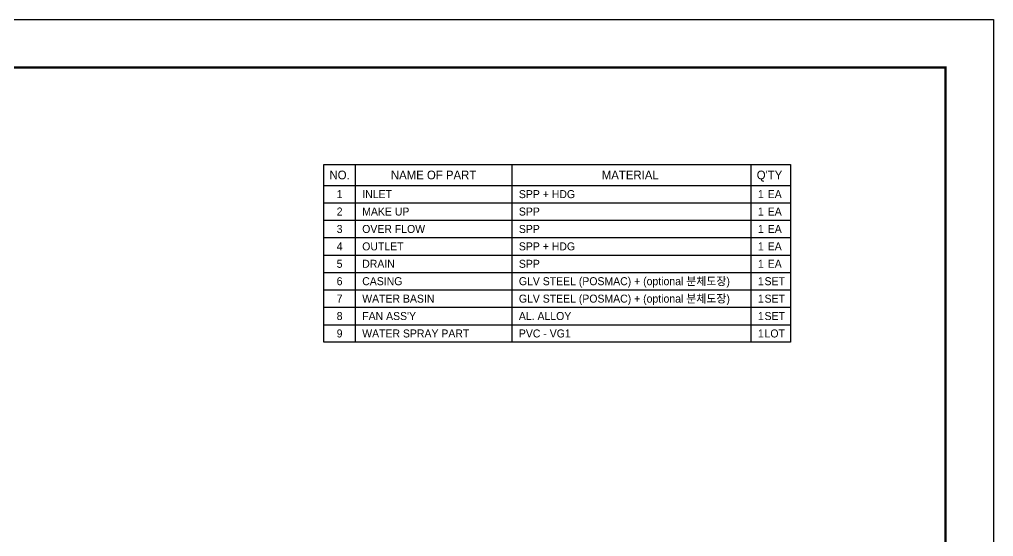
# Model space of a CAD drawing. Header units: millimetres. Extents: x 123733 to 162203, y 0 to 20795.
# Drawn here: x 148010 to 162203, y 13266 to 20795 of the extents above; entities that cross this region are included whole.
import ezdxf
from ezdxf.enums import TextEntityAlignment as Align

# ---------------------------------------------------------------- set-up
doc = ezdxf.new("R2010")
doc.units = ezdxf.units.MM
doc.header["$LTSCALE"] = 30
doc.header["$MEASUREMENT"] = 0
doc.layers.get('DEFPOINTS').update_dxf_attribs({"color": 143, "linetype": 'CONTINUOUS'})
for name, color, linetype in [('냉각탑_box', 1, 'CONTINUOUS'), ('냉각탑_form', 1, 'CONTINUOUS'), ('냉각탑_text', 3, 'CONTINUOUS')]:
    doc.layers.add(name, color=color, linetype=linetype)
doc.styles.add('돋움', font='')
doc.styles.get('돋움').set_extended_font_data('Dotum')

# ---------------------------------------------------------------- blocks, each defined once
blk = doc.blocks.new('냉각탑form')
at = {"layer": 'DEFPOINTS'}
blk.add_lwpolyline([(0, 297.07), (420.1, 297.07), (420.1, 0), (0, 0)], close=True, dxfattribs=at)
at = {"layer": '냉각탑_form', "const_width": 0.5}
blk.add_lwpolyline([(10, 287.07), (10, 10), (410.1, 10), (410.1, 287.07)], close=True, dxfattribs=at)

msp = doc.modelspace()

# ---------------------------------------------------------------- linework, layer by layer
at = {"layer": '냉각탑_box'}
for p, q in [((152902.9, 18683.2), (152902.9, 16096.3)), ((155185.5, 18683.2), (155185.5, 16096.3)), ((158664.8, 18683.2), (158664.8, 16096.3)), ((152446.4, 18378.9), (159243.5, 18378.9)), ((152446.4, 18125.2), (159243.5, 18125.2)), ((152446.4, 17871.6), (159243.5, 17871.6)), ((152446.4, 17618), (159243.5, 17618)), ((152446.4, 17364.4), (159243.5, 17364.4)), ((152446.4, 17110.7), (159243.5, 17110.7)), ((152446.4, 16857.1), (159243.5, 16857.1)), ((152446.4, 16603.5), (159243.5, 16603.5)), ((152446.4, 16349.9), (159243.5, 16349.9))]:
    msp.add_line(p, q, dxfattribs=at)
msp.add_lwpolyline([(152446.4, 16096.3), (152446.4, 18683.2), (159243.5, 18683.2), (159243.5, 16096.3)], close=True, dxfattribs=at)

# ---------------------------------------------------------------- block references
at = {"layer": '냉각탑_form', "xscale": 70, "yscale": 70, "zscale": 70}
msp.add_blockref('냉각탑form', (132795.9, 0), dxfattribs=at)

# ---------------------------------------------------------------- texts
at = {"layer": '냉각탑_text', "style": '돋움'}
for s, height, p in [('NO.', 126.81, (152674.7, 18531)), ('NAME OF PART', 126.812, (154044.2, 18531)), ('MATERIAL', 126.81, (156910.2, 18531)), ("Q'TY", 126.81, (158939.1, 18531)), ('1', 116.7, (152674.7, 18252.1)), ('1', 116.7, (158812.3, 18252.1)), ('EA', 116.67, (159015.2, 18252.1)), ('2', 116.7, (152674.7, 17998.4)), ('1', 116.7, (158812.3, 17998.4)), ('EA', 116.67, (159015.2, 17998.4)), ('3', 116.7, (152674.7, 17744.8)), ('1', 116.7, (158812.3, 17744.8)), ('EA', 116.67, (159015.2, 17744.8)), ('4', 116.7, (152674.7, 17491.2)), ('1', 116.7, (158812.3, 17491.2)), ('EA', 116.67, (159015.2, 17491.2)), ('5', 116.7, (152674.7, 17237.6)), ('1', 116.7, (158812.3, 17237.6)), ('EA', 116.67, (159015.2, 17237.6)), ('6', 116.7, (152674.7, 16983.9)), ('1', 116.7, (158812.3, 16983.9)), ('SET', 116.67, (159015.2, 16983.9)), ('7', 116.7, (152674.7, 16730.3)), ('1', 116.7, (158812.3, 16730.3)), ('SET', 116.67, (159015.2, 16730.3)), ('8', 116.7, (152674.7, 16476.7)), ('1', 116.7, (158812.3, 16476.7)), ('SET', 116.67, (159015.2, 16476.7)), ('9', 116.7, (152674.7, 16223.1)), ('1', 116.7, (158812.3, 16223.1)), ('LOT', 116.67, (159015.2, 16223.1))]:
    msp.add_text(s, height=height, dxfattribs=at).set_placement(p, align=Align.MIDDLE_CENTER)
for s, height, p in [('INLET ', 116.67, (153004.4, 18252.1)), ('SPP + HDG', 116.67, (155287, 18252.1)), ('MAKE UP', 116.67, (153004.4, 17998.4)), ('SPP', 116.67, (155287, 17998.4)), ('OVER FLOW', 116.67, (153004.4, 17744.8)), ('SPP', 116.67, (155287, 17744.8)), ('OUTLET ', 116.67, (153004.4, 17491.2)), ('SPP + HDG', 116.67, (155287, 17491.2)), ('DRAIN', 116.67, (153004.4, 17237.6)), ('SPP', 116.67, (155287, 17237.6)), ('CASING', 116.67, (153004.4, 16983.9)), ('GLV STEEL (POSMAC) + (optional 분체도장)', 116.667, (155287, 16983.9)), ('WATER BASIN', 116.667, (153004.4, 16730.3)), ('GLV STEEL (POSMAC) + (optional 분체도장)', 116.667, (155287, 16730.3)), ("FAN ASS'Y", 116.67, (153004.4, 16476.7)), ('AL. ALLOY', 116.67, (155287, 16476.7)), ('WATER SPRAY PART', 116.667, (153004.4, 16223.1)), ('PVC - VG1', 116.67, (155287, 16223.1))]:
    msp.add_text(s, height=height, dxfattribs=at).set_placement(p, align=Align.MIDDLE_LEFT)

doc.saveas('drawing.dxf')
